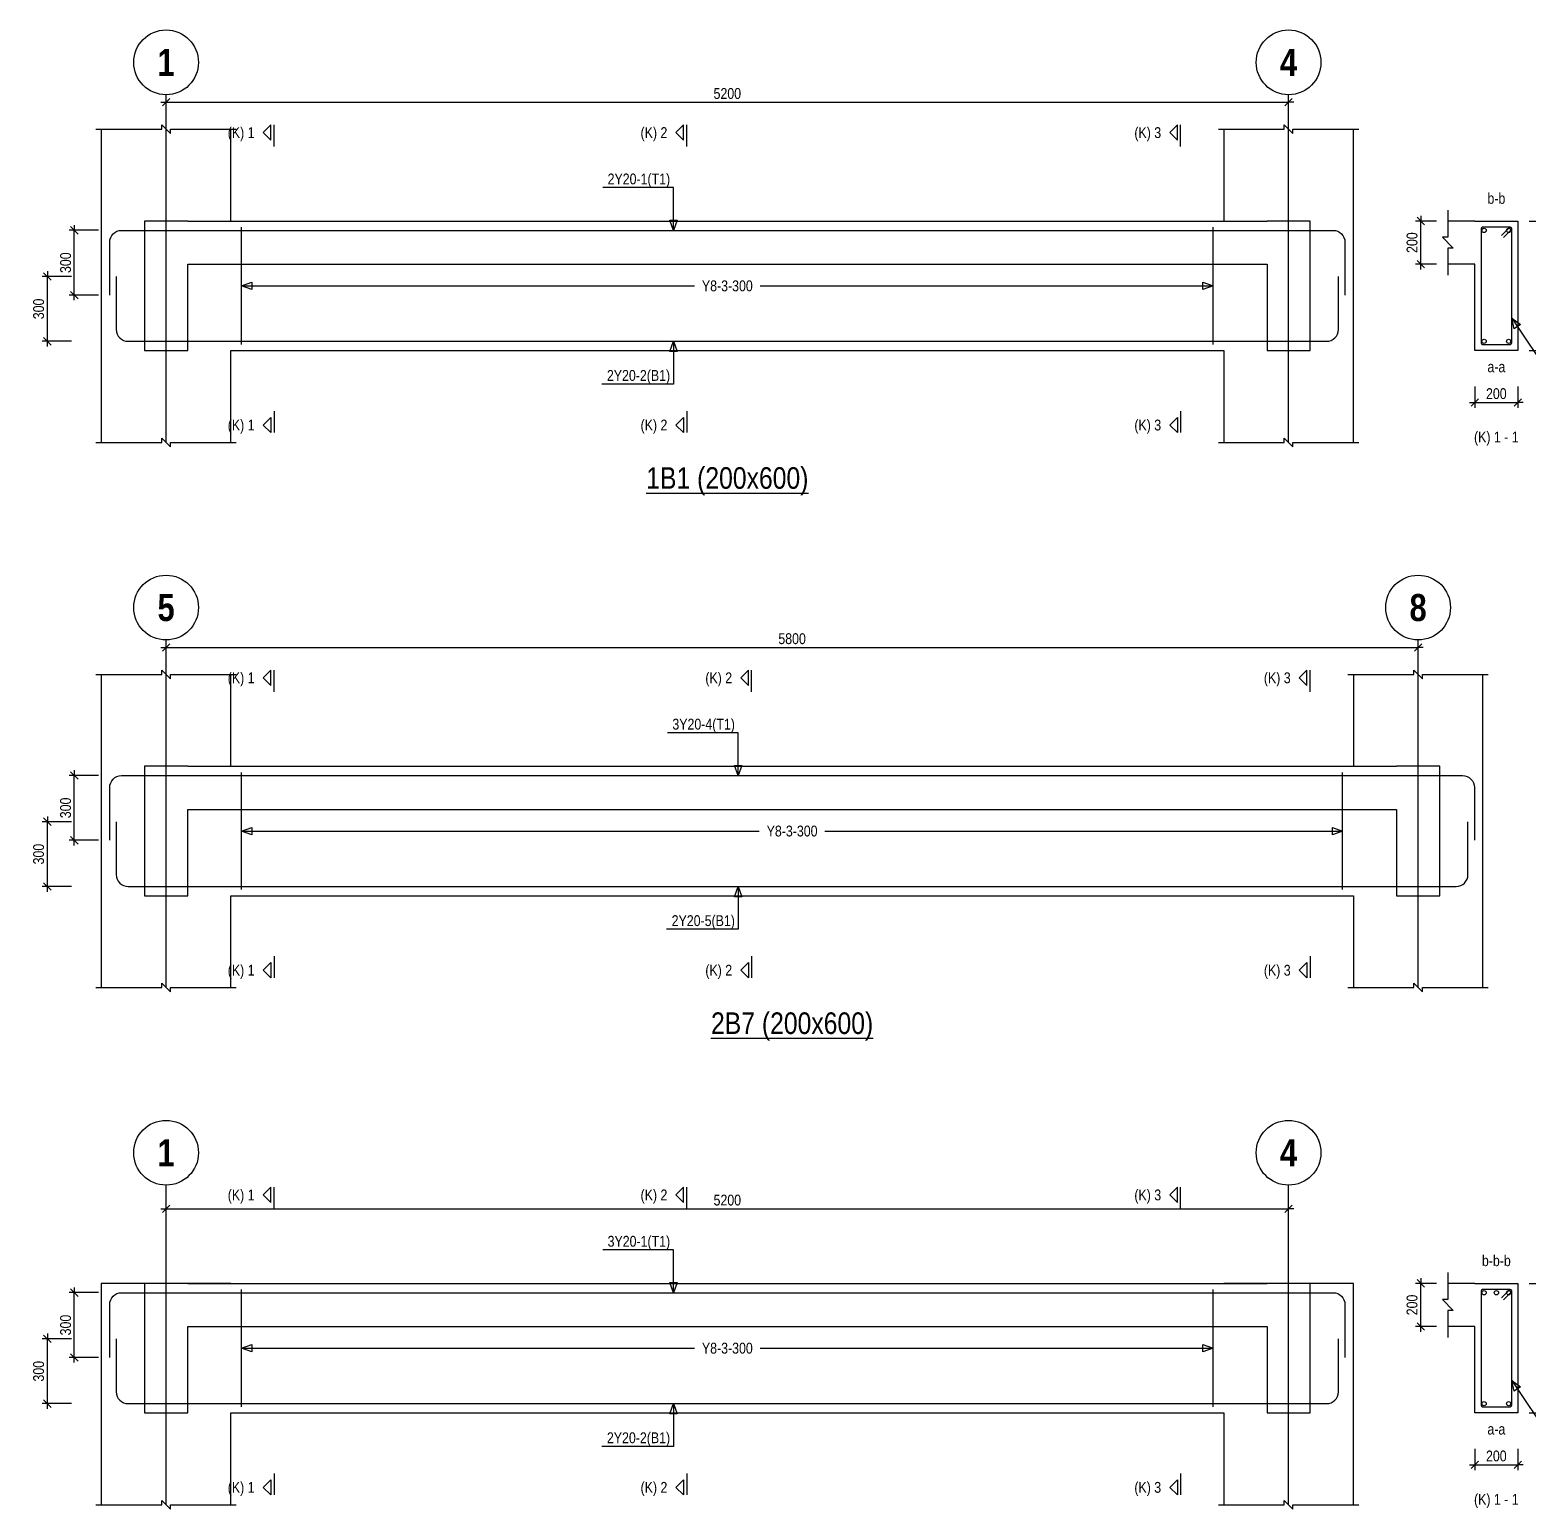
# Model space of a CAD drawing. Extents: x 0 to 206258, y -403073 to 0.
# Drawn here: x 12479 to 26359, y -193034 to -179334 of the extents above; entities that cross this region are included whole.
import ezdxf
from ezdxf.enums import TextEntityAlignment as Align
from ezdxf.lldxf.tags import DXFTag

# ---------------------------------------------------------------- set-up
doc = ezdxf.new("R2010")
doc.units = 0
doc.header["$LTSCALE"] = 1000
for name, color, linetype in [('Axis Circle(Dir 2)', 150, 'Continuous'), ('Axis Label(Dir 1)', 7, 'Continuous'), ('Axis Line(Dir 2)', 150, 'CENTER2'), ('Break Line', 5, 'Continuous'), ('Dimension Line', 5, 'Continuous'), ('Front Elevation Line', 40, 'Continuous'), ('Leader Line', 5, 'Continuous'), ('Link Line', 3, 'Continuous'), ('Rebar Label', 6, 'Continuous'), ('Rebar Line', 7, 'Continuous'), ('Section Label', 1, 'Continuous'), ('Section Line', 1, 'Continuous'), ('Top Rebar Label', 6, 'Continuous'), ('Top Rebar Line', 7, 'Continuous')]:
    doc.layers.add(name, color=color, linetype=linetype)
for name, color, linetype, true_color in [('Beam Label(D)', 94, 'Continuous', 0x008100), ('Beam Line(D)', 112, 'Continuous', 0x00bd5e), ('Link Label', 94, 'Continuous', 0x008100)]:
    doc.layers.add(name, color=color, linetype=linetype, true_color=true_color)
doc.styles.add('Axis Label(Dir 1)', font='ARIALNB.TTF', dxfattribs={"height": 250})
doc.styles.add('Beam Label(D)', font='ARIALN.TTF', dxfattribs={"height": 200})
doc.styles.add('Dimension Text', font='ARIALN.TTF', dxfattribs={"height": 100})
doc.styles.add('Link Label', font='ARIALN.TTF', dxfattribs={"height": 100})
doc.styles.add('Rebar Label', font='ARIALN.TTF', dxfattribs={"height": 100})
doc.styles.add('Section Label', font='ARIALN.TTF', dxfattribs={"height": 100})
doc.styles.add('Top Rebar Label', font='ARIALN.TTF', dxfattribs={"height": 100})
tags = doc.linetypes.add('CENTER2', pattern=[1.125, 0.75, -0.125, 0.125, -0.125]).pattern_tags.tags
tags[10:11] = [DXFTag(74, 4), DXFTag(75, 0), DXFTag(340, '0'), DXFTag(46, 0.0), DXFTag(50, 0.0), DXFTag(44, 0.0), DXFTag(45, 0.0)]
tags[8:9] = [DXFTag(74, 4), DXFTag(75, 0), DXFTag(340, '0'), DXFTag(46, 0.0), DXFTag(50, 0.0), DXFTag(44, 0.0), DXFTag(45, 0.0)]
tags[6:7] = [DXFTag(74, 4), DXFTag(75, 0), DXFTag(340, '0'), DXFTag(46, 0.0), DXFTag(50, 0.0), DXFTag(44, 0.0), DXFTag(45, 0.0)]
tags[4:5] = [DXFTag(74, 4), DXFTag(75, 0), DXFTag(340, '0'), DXFTag(46, 0.0), DXFTag(50, 0.0), DXFTag(44, 0.0), DXFTag(45, 0.0)]
doc.dimstyles.new('BEAM', dxfattribs={"dimtxt": 100, "dimasz": 30, "dimexe": 48.3, "dimexo": 103.5, "dimgap": 30, "dimtad": 1, "dimtoh": 1, "dimdec": 1, "dimlfac": 0.5, "dimdsep": 46, "dimtxsty": 'Dimension Text', "dimblk": 'PCDIM_TICK', "dimcen": 0.09, "dimclrd": 5, "dimclre": 5, "dimclrt": 5, "dimadec": 1, "dimazin": 0, "dimtp": 1, "dimtm": 1, "dimtfac": 1, "dimtdec": 4, "dimtofl": 0, "dimtmove": 0, "dimatfit": 3, "dimfxl": 1, "dimtolj": 1, "dimtzin": 0, "dimarcsym": 0})

# ---------------------------------------------------------------- blocks, each defined once
blk = doc.blocks.new('PCDIM_TICK')
at = {"layer": 'Dimension Line', "color": 0, "transparency": 33554687}
for p, q in [((1.15, 1.15), (-1.15, -1.15)), ((1.61, 0), (0, 0))]:
    blk.add_line(p, q, dxfattribs=at)
blk = doc.blocks.new('*U2612')
at = {"layer": 'Dimension Line', "color": 5, "true_color": 0x0000ff, "transparency": 16777216}
for p, q in [((13115, -181190), (12842, -181190)), ((12890, -181790), (12890, -181190)), ((13115, -181790), (12842, -181790))]:
    blk.add_line(p, q, dxfattribs=at)
at = {"layer": 'Dimension Line', "color": 5, "true_color": 0x0000ff, "transparency": 16777216, "xscale": 30, "yscale": 30}
for p, rotation in [((12890, -181190), 89.99999999999447), ((12890, -181790), 269.9999999999834)]:
    blk.add_blockref('PCDIM_TICK', p, dxfattribs=dict(at, rotation=rotation))
at = {"layer": 'Dimension Line', "color": 5, "true_color": 0x0000ff, "transparency": 16777216, "insert": (12860, -181490), "char_height": 100, "width": 181.5, "attachment_point": 8, "rotation": 90, "style": 'Dimension Text'}
blk.add_mtext('300', dxfattribs=at)
blk = doc.blocks.new('*U2613')
at = {"layer": 'Dimension Line', "color": 5, "true_color": 0x0000ff, "transparency": 16777216}
for p, q in [((12865, -181618), (12592, -181618)), ((12640, -182218), (12640, -181618)), ((12865, -182218), (12592, -182218))]:
    blk.add_line(p, q, dxfattribs=at)
at = {"layer": 'Dimension Line', "color": 5, "true_color": 0x0000ff, "transparency": 16777216, "xscale": 30, "yscale": 30}
for p, rotation in [((12640, -181618), 89.99999999999447), ((12640, -182218), 269.9999999999834)]:
    blk.add_blockref('PCDIM_TICK', p, dxfattribs=dict(at, rotation=rotation))
at = {"layer": 'Dimension Line', "color": 5, "true_color": 0x0000ff, "transparency": 16777216, "insert": (12610, -181918), "char_height": 100, "width": 181.5, "attachment_point": 8, "rotation": 90, "style": 'Dimension Text'}
blk.add_mtext('300', dxfattribs=at)
blk = doc.blocks.new('*U2614')
at = {"layer": 'Dimension Line', "color": 5, "true_color": 0x0000ff, "transparency": 16777216}
for p, q in [((13740, -180151), (13740, -179956)), ((13740, -180004), (24140, -180004)), ((24140, -180151), (24140, -179956))]:
    blk.add_line(p, q, dxfattribs=at)
at = {"layer": 'Dimension Line', "color": 5, "true_color": 0x0000ff, "transparency": 16777216, "xscale": 30, "yscale": 30, "rotation": 180.0000000000004}
blk.add_blockref('PCDIM_TICK', (13740, -180004), dxfattribs=at)
at = {"layer": 'Dimension Line', "color": 5, "true_color": 0x0000ff, "transparency": 16777216, "xscale": 30, "yscale": 30}
blk.add_blockref('PCDIM_TICK', (24140, -180004), dxfattribs=at)
at = {"layer": 'Dimension Line', "color": 5, "true_color": 0x0000ff, "transparency": 16777216, "insert": (18940, -179974), "char_height": 100, "width": 245.98, "attachment_point": 8, "style": 'Dimension Text'}
blk.add_mtext('5200', dxfattribs=at)
blk = doc.blocks.new('*U2615')
at = {"layer": 'Dimension Line', "color": 5, "true_color": 0x0000ff, "transparency": 16777216}
for p, q in [((26369, -181104), (26638, -181104)), ((26590, -182304), (26590, -181104)), ((26369, -182304), (26638, -182304))]:
    blk.add_line(p, q, dxfattribs=at)
at = {"layer": 'Dimension Line', "color": 5, "true_color": 0x0000ff, "transparency": 16777216, "xscale": 30, "yscale": 30}
for p, rotation in [((26590, -181104), 89.99999999999447), ((26590, -182304), 269.9999999999834)]:
    blk.add_blockref('PCDIM_TICK', p, dxfattribs=dict(at, rotation=rotation))
at = {"layer": 'Dimension Line', "color": 5, "true_color": 0x0000ff, "transparency": 16777216, "insert": (26560, -181704), "char_height": 100, "width": 181.97, "attachment_point": 8, "rotation": 90, "style": 'Dimension Text'}
blk.add_mtext('600', dxfattribs=at)
blk = doc.blocks.new('*U2616')
at = {"layer": 'Dimension Line', "color": 5, "true_color": 0x0000ff, "transparency": 16777216}
for p, q in [((25512, -181104), (25317, -181104)), ((25365, -181504), (25365, -181104)), ((25512, -181504), (25317, -181504))]:
    blk.add_line(p, q, dxfattribs=at)
at = {"layer": 'Dimension Line', "color": 5, "true_color": 0x0000ff, "transparency": 16777216, "xscale": 30, "yscale": 30}
for p, rotation in [((25365, -181104), 89.99999999999447), ((25365, -181504), 269.9999999999834)]:
    blk.add_blockref('PCDIM_TICK', p, dxfattribs=dict(at, rotation=rotation))
at = {"layer": 'Dimension Line', "color": 5, "true_color": 0x0000ff, "transparency": 16777216, "insert": (25335, -181304), "char_height": 100, "width": 182.77, "attachment_point": 8, "rotation": 90, "style": 'Dimension Text'}
blk.add_mtext('200', dxfattribs=at)
blk = doc.blocks.new('*U2617')
at = {"layer": 'Dimension Line', "color": 5, "true_color": 0x0000ff, "transparency": 16777216}
for p, q in [((25865, -182638), (25865, -182833)), ((26265, -182638), (26265, -182833)), ((25865, -182784), (26265, -182784))]:
    blk.add_line(p, q, dxfattribs=at)
at = {"layer": 'Dimension Line', "color": 5, "true_color": 0x0000ff, "transparency": 16777216, "xscale": 30, "yscale": 30, "rotation": 180.0000000000004}
blk.add_blockref('PCDIM_TICK', (25865, -182784), dxfattribs=at)
at = {"layer": 'Dimension Line', "color": 5, "true_color": 0x0000ff, "transparency": 16777216, "xscale": 30, "yscale": 30}
blk.add_blockref('PCDIM_TICK', (26265, -182784), dxfattribs=at)
at = {"layer": 'Dimension Line', "color": 5, "true_color": 0x0000ff, "transparency": 16777216, "insert": (26065, -182754), "char_height": 100, "width": 182.77, "attachment_point": 8, "style": 'Dimension Text'}
blk.add_mtext('200', dxfattribs=at)
blk = doc.blocks.new('*U2648')
at = {"layer": 'Dimension Line', "color": 5, "true_color": 0x0000ff, "transparency": 16777216}
for p, q in [((13115, -186240), (12842, -186240)), ((12890, -186840), (12890, -186240)), ((13115, -186840), (12842, -186840))]:
    blk.add_line(p, q, dxfattribs=at)
at = {"layer": 'Dimension Line', "color": 5, "true_color": 0x0000ff, "transparency": 16777216, "xscale": 30, "yscale": 30}
for p, rotation in [((12890, -186240), 89.99999999999447), ((12890, -186840), 269.9999999999834)]:
    blk.add_blockref('PCDIM_TICK', p, dxfattribs=dict(at, rotation=rotation))
at = {"layer": 'Dimension Line', "color": 5, "true_color": 0x0000ff, "transparency": 16777216, "insert": (12860, -186540), "char_height": 100, "width": 181.5, "attachment_point": 8, "rotation": 90, "style": 'Dimension Text'}
blk.add_mtext('300', dxfattribs=at)
blk = doc.blocks.new('*U2649')
at = {"layer": 'Dimension Line', "color": 5, "true_color": 0x0000ff, "transparency": 16777216}
for p, q in [((12865, -186668), (12592, -186668)), ((12640, -187268), (12640, -186668)), ((12865, -187268), (12592, -187268))]:
    blk.add_line(p, q, dxfattribs=at)
at = {"layer": 'Dimension Line', "color": 5, "true_color": 0x0000ff, "transparency": 16777216, "xscale": 30, "yscale": 30}
for p, rotation in [((12640, -186668), 89.99999999999447), ((12640, -187268), 269.9999999999834)]:
    blk.add_blockref('PCDIM_TICK', p, dxfattribs=dict(at, rotation=rotation))
at = {"layer": 'Dimension Line', "color": 5, "true_color": 0x0000ff, "transparency": 16777216, "insert": (12610, -186968), "char_height": 100, "width": 181.5, "attachment_point": 8, "rotation": 90, "style": 'Dimension Text'}
blk.add_mtext('300', dxfattribs=at)
blk = doc.blocks.new('*U2650')
at = {"layer": 'Dimension Line', "color": 5, "true_color": 0x0000ff, "transparency": 16777216}
for p, q in [((13740, -185201), (13740, -185006)), ((25340, -185201), (25340, -185006)), ((13740, -185054), (25340, -185054))]:
    blk.add_line(p, q, dxfattribs=at)
at = {"layer": 'Dimension Line', "color": 5, "true_color": 0x0000ff, "transparency": 16777216, "xscale": 30, "yscale": 30, "rotation": 180.0000000000004}
blk.add_blockref('PCDIM_TICK', (13740, -185054), dxfattribs=at)
at = {"layer": 'Dimension Line', "color": 5, "true_color": 0x0000ff, "transparency": 16777216, "xscale": 30, "yscale": 30}
blk.add_blockref('PCDIM_TICK', (25340, -185054), dxfattribs=at)
at = {"layer": 'Dimension Line', "color": 5, "true_color": 0x0000ff, "transparency": 16777216, "insert": (19540, -185024), "char_height": 100, "width": 245.98, "attachment_point": 8, "style": 'Dimension Text'}
blk.add_mtext('5800', dxfattribs=at)
blk = doc.blocks.new('*U2684')
at = {"layer": 'Dimension Line', "color": 5, "true_color": 0x0000ff, "transparency": 16777216}
for p, q in [((13115, -191030), (12842, -191030)), ((12890, -191630), (12890, -191030)), ((13115, -191630), (12842, -191630))]:
    blk.add_line(p, q, dxfattribs=at)
at = {"layer": 'Dimension Line', "color": 5, "true_color": 0x0000ff, "transparency": 16777216, "xscale": 30, "yscale": 30}
for p, rotation in [((12890, -191030), 89.99999999999447), ((12890, -191630), 269.9999999999834)]:
    blk.add_blockref('PCDIM_TICK', p, dxfattribs=dict(at, rotation=rotation))
at = {"layer": 'Dimension Line', "color": 5, "true_color": 0x0000ff, "transparency": 16777216, "insert": (12860, -191330), "char_height": 100, "width": 181.5, "attachment_point": 8, "rotation": 90, "style": 'Dimension Text'}
blk.add_mtext('300', dxfattribs=at)
blk = doc.blocks.new('*U2685')
at = {"layer": 'Dimension Line', "color": 5, "true_color": 0x0000ff, "transparency": 16777216}
for p, q in [((12865, -191458), (12592, -191458)), ((12640, -192058), (12640, -191458)), ((12865, -192058), (12592, -192058))]:
    blk.add_line(p, q, dxfattribs=at)
at = {"layer": 'Dimension Line', "color": 5, "true_color": 0x0000ff, "transparency": 16777216, "xscale": 30, "yscale": 30}
for p, rotation in [((12640, -191458), 89.99999999999447), ((12640, -192058), 269.9999999999834)]:
    blk.add_blockref('PCDIM_TICK', p, dxfattribs=dict(at, rotation=rotation))
at = {"layer": 'Dimension Line', "color": 5, "true_color": 0x0000ff, "transparency": 16777216, "insert": (12610, -191758), "char_height": 100, "width": 181.5, "attachment_point": 8, "rotation": 90, "style": 'Dimension Text'}
blk.add_mtext('300', dxfattribs=at)
blk = doc.blocks.new('*U2686')
at = {"layer": 'Dimension Line', "color": 5, "true_color": 0x0000ff, "transparency": 16777216}
for p, q in [((13740, -190401), (13740, -190206)), ((13740, -190254), (24140, -190254)), ((24140, -190401), (24140, -190206))]:
    blk.add_line(p, q, dxfattribs=at)
at = {"layer": 'Dimension Line', "color": 5, "true_color": 0x0000ff, "transparency": 16777216, "xscale": 30, "yscale": 30, "rotation": 180.0000000000004}
blk.add_blockref('PCDIM_TICK', (13740, -190254), dxfattribs=at)
at = {"layer": 'Dimension Line', "color": 5, "true_color": 0x0000ff, "transparency": 16777216, "xscale": 30, "yscale": 30}
blk.add_blockref('PCDIM_TICK', (24140, -190254), dxfattribs=at)
at = {"layer": 'Dimension Line', "color": 5, "true_color": 0x0000ff, "transparency": 16777216, "insert": (18940, -190224), "char_height": 100, "width": 245.98, "attachment_point": 8, "style": 'Dimension Text'}
blk.add_mtext('5200', dxfattribs=at)
blk = doc.blocks.new('*U2687')
at = {"layer": 'Dimension Line', "color": 5, "true_color": 0x0000ff, "transparency": 16777216}
for p, q in [((26369, -190944), (26638, -190944)), ((26590, -192144), (26590, -190944)), ((26369, -192144), (26638, -192144))]:
    blk.add_line(p, q, dxfattribs=at)
at = {"layer": 'Dimension Line', "color": 5, "true_color": 0x0000ff, "transparency": 16777216, "xscale": 30, "yscale": 30}
for p, rotation in [((26590, -190944), 89.99999999999447), ((26590, -192144), 269.9999999999834)]:
    blk.add_blockref('PCDIM_TICK', p, dxfattribs=dict(at, rotation=rotation))
at = {"layer": 'Dimension Line', "color": 5, "true_color": 0x0000ff, "transparency": 16777216, "insert": (26560, -191544), "char_height": 100, "width": 181.97, "attachment_point": 8, "rotation": 90, "style": 'Dimension Text'}
blk.add_mtext('600', dxfattribs=at)
blk = doc.blocks.new('*U2688')
at = {"layer": 'Dimension Line', "color": 5, "true_color": 0x0000ff, "transparency": 16777216}
for p, q in [((25512, -190944), (25317, -190944)), ((25365, -191344), (25365, -190944)), ((25512, -191344), (25317, -191344))]:
    blk.add_line(p, q, dxfattribs=at)
at = {"layer": 'Dimension Line', "color": 5, "true_color": 0x0000ff, "transparency": 16777216, "xscale": 30, "yscale": 30}
for p, rotation in [((25365, -190944), 89.99999999999447), ((25365, -191344), 269.9999999999834)]:
    blk.add_blockref('PCDIM_TICK', p, dxfattribs=dict(at, rotation=rotation))
at = {"layer": 'Dimension Line', "color": 5, "true_color": 0x0000ff, "transparency": 16777216, "insert": (25335, -191144), "char_height": 100, "width": 182.77, "attachment_point": 8, "rotation": 90, "style": 'Dimension Text'}
blk.add_mtext('200', dxfattribs=at)
blk = doc.blocks.new('*U2689')
at = {"layer": 'Dimension Line', "color": 5, "true_color": 0x0000ff, "transparency": 16777216}
for p, q in [((25865, -192478), (25865, -192673)), ((26265, -192478), (26265, -192673)), ((25865, -192624), (26265, -192624))]:
    blk.add_line(p, q, dxfattribs=at)
at = {"layer": 'Dimension Line', "color": 5, "true_color": 0x0000ff, "transparency": 16777216, "xscale": 30, "yscale": 30, "rotation": 180.0000000000004}
blk.add_blockref('PCDIM_TICK', (25865, -192624), dxfattribs=at)
at = {"layer": 'Dimension Line', "color": 5, "true_color": 0x0000ff, "transparency": 16777216, "xscale": 30, "yscale": 30}
blk.add_blockref('PCDIM_TICK', (26265, -192624), dxfattribs=at)
at = {"layer": 'Dimension Line', "color": 5, "true_color": 0x0000ff, "transparency": 16777216, "insert": (26065, -192594), "char_height": 100, "width": 182.77, "attachment_point": 8, "style": 'Dimension Text'}
blk.add_mtext('200', dxfattribs=at)

msp = doc.modelspace()

# ---------------------------------------------------------------- linework, layer by layer
at = {"layer": 'Axis Circle(Dir 2)', "transparency": 33554687}
for centre in [(13740.146, -179634.284), (24140.146, -179634.284), (13740.146, -184684.284), (25340.146, -184684.284), (13740.146, -189734.284), (24140.146, -189734.284)]:
    msp.add_circle(centre, 300, dxfattribs=at)
at = {"layer": 'Axis Line(Dir 2)', "transparency": 33554687}
for points in [[(13740.146, -183154.284), (13740.146, -179934.284)], [(24140.146, -183154.284), (24140.146, -179934.284)], [(13740.146, -188204.284), (13740.146, -184984.284)], [(25340.146, -188204.284), (25340.146, -184984.284)], [(13740.146, -192994.284), (13740.146, -190034.284)], [(24140.146, -192994.284), (24140.146, -190034.284)]]:
    msp.add_lwpolyline(points, dxfattribs=at)
at = {"layer": 'Beam Line(D)', "transparency": 33554687}
for points in [[(13140.146, -180254.284), (13140.146, -181104.284)], [(14340.146, -181104.284), (14340.146, -180254.284)], [(23540.146, -180254.284), (23540.146, -181104.284)], [(24740.146, -181104.284), (24740.146, -180254.284)], [(13140.146, -181104.284), (13140.146, -183154.284)], [(14340.146, -181104.284), (23540.146, -181104.284)], [(24740.146, -183154.284), (24740.146, -181104.284)], [(25865.146, -181104.284), (26265.146, -181104.284), (26265.146, -182304.284), (25865.146, -182304.284), (25865.146, -181504.284), (25615.146, -181504.284)], [(25865.146, -181104.284), (25615.146, -181104.284)], [(25865.146, -181104.284), (25865.146, -181104.284)], [(14340.146, -183154.284), (14340.146, -182304.284)], [(14340.146, -182304.284), (23540.146, -182304.284)], [(23540.146, -182304.284), (23540.146, -183154.284)], [(13140.146, -185304.284), (13140.146, -186154.284)], [(14340.146, -186154.284), (14340.146, -185304.284)], [(24740.146, -185304.284), (24740.146, -186154.284)], [(25940.146, -186154.284), (25940.146, -185304.284)], [(13140.146, -186154.284), (13140.146, -188204.284)], [(14340.146, -186154.284), (24740.146, -186154.284)], [(25940.146, -188204.284), (25940.146, -186154.284)], [(14340.146, -188204.284), (14340.146, -187354.284)], [(14340.146, -187354.284), (24740.146, -187354.284)], [(24740.146, -187354.284), (24740.146, -188204.284)], [(13140.146, -190944.284), (13140.146, -192994.284)], [(14340.146, -190944.284), (13140.146, -190944.284)], [(14340.146, -190944.284), (23540.146, -190944.284)], [(24740.146, -190944.284), (23540.146, -190944.284)], [(24740.146, -192994.284), (24740.146, -190944.284)], [(25865.146, -190944.284), (26265.146, -190944.284), (26265.146, -192144.284), (25865.146, -192144.284), (25865.146, -191344.284), (25615.146, -191344.284)], [(25865.146, -190944.284), (25615.146, -190944.284)], [(25865.146, -190944.284), (25865.146, -190944.284)], [(14340.146, -192994.284), (14340.146, -192144.284)], [(14340.146, -192144.284), (23540.146, -192144.284)], [(23540.146, -192144.284), (23540.146, -192994.284)]]:
    msp.add_lwpolyline(points, dxfattribs=at)
at = {"layer": 'Break Line', "transparency": 33554687}
for points in [[(13090.146, -180254.284), (13700.146, -180254.284), (13700.146, -180214.284), (13780.146, -180294.284), (13780.146, -180254.284), (14390.146, -180254.284)], [(23490.146, -180254.284), (24100.146, -180254.284), (24100.146, -180214.284), (24180.146, -180294.284), (24180.146, -180254.284), (24790.146, -180254.284)], [(25615.146, -181004.284), (25615.146, -181254.284), (25565.146, -181254.284), (25665.146, -181354.284), (25615.146, -181354.284), (25615.146, -181604.284)], [(13090.146, -183154.284), (13700.146, -183154.284), (13700.146, -183114.284), (13780.146, -183194.284), (13780.146, -183154.284), (14390.146, -183154.284)], [(23490.146, -183154.284), (24100.146, -183154.284), (24100.146, -183114.284), (24180.146, -183194.284), (24180.146, -183154.284), (24790.146, -183154.284)], [(13090.146, -185304.284), (13700.146, -185304.284), (13700.146, -185264.284), (13780.146, -185344.284), (13780.146, -185304.284), (14390.146, -185304.284)], [(24690.146, -185304.284), (25300.146, -185304.284), (25300.146, -185264.284), (25380.146, -185344.284), (25380.146, -185304.284), (25990.146, -185304.284)], [(13090.146, -188204.284), (13700.146, -188204.284), (13700.146, -188164.284), (13780.146, -188244.284), (13780.146, -188204.284), (14390.146, -188204.284)], [(24690.146, -188204.284), (25300.146, -188204.284), (25300.146, -188164.284), (25380.146, -188244.284), (25380.146, -188204.284), (25990.146, -188204.284)], [(25615.146, -190844.284), (25615.146, -191094.284), (25565.146, -191094.284), (25665.146, -191194.284), (25615.146, -191194.284), (25615.146, -191444.284)], [(13090.146, -192994.284), (13700.146, -192994.284), (13700.146, -192954.284), (13780.146, -193034.284), (13780.146, -192994.284), (14390.146, -192994.284)], [(23490.146, -192994.284), (24100.146, -192994.284), (24100.146, -192954.284), (24180.146, -193034.284), (24180.146, -192994.284), (24790.146, -192994.284)]]:
    msp.add_lwpolyline(points, dxfattribs=at)
at = {"layer": 'Front Elevation Line', "transparency": 33554687}
for points in [[(13940.146, -181104.284), (13540.146, -181104.284)], [(13540.146, -181104.284), (13540.146, -182304.284)], [(13940.146, -181104.284), (23940.146, -181104.284)], [(24340.146, -181104.284), (23940.146, -181104.284)], [(24340.146, -182304.284), (24340.146, -181104.284)], [(13940.146, -182304.284), (13940.146, -181504.284)], [(13940.146, -181504.284), (23940.146, -181504.284)], [(23940.146, -181504.284), (23940.146, -182304.284)], [(13540.146, -182304.284), (13940.146, -182304.284)], [(23940.146, -182304.284), (24340.146, -182304.284)], [(13940.146, -186154.284), (13540.146, -186154.284)], [(13540.146, -186154.284), (13540.146, -187354.284)], [(13940.146, -186154.284), (25140.146, -186154.284)], [(25540.146, -186154.284), (25140.146, -186154.284)], [(25540.146, -187354.284), (25540.146, -186154.284)], [(13940.146, -187354.284), (13940.146, -186554.284)], [(13940.146, -186554.284), (25140.146, -186554.284)], [(25140.145, -186554.284), (25140.146, -187354.284)], [(13540.146, -187354.284), (13940.146, -187354.284)], [(25140.146, -187354.284), (25540.146, -187354.284)], [(13940.146, -190944.284), (13540.146, -190944.284)], [(13540.146, -190944.284), (13540.146, -192144.284)], [(13940.146, -190944.284), (23940.146, -190944.284)], [(24340.146, -190944.284), (23940.146, -190944.284)], [(24340.146, -192144.284), (24340.146, -190944.284)], [(13940.146, -192144.284), (13940.146, -191344.284)], [(13940.146, -191344.284), (23940.146, -191344.284)], [(23940.146, -191344.284), (23940.146, -192144.284)], [(13540.146, -192144.284), (13940.146, -192144.284)], [(23940.146, -192144.284), (24340.146, -192144.284)]]:
    msp.add_lwpolyline(points, dxfattribs=at)
at = {"layer": 'Leader Line', "transparency": 33554687}
for points in [[(18440.145, -181190.284), (18440.146, -180794.284), (17785.154, -180794.284)], [(18405.943, -181096.314), (18474.347, -181096.314), (18440.145, -181190.284), (18405.943, -181096.314)], [(14440.146, -181704.284), (14534.115, -181670.082), (14534.115, -181738.486), (14440.146, -181704.284), (18635.502, -181704.284)], [(19244.79, -181704.284), (23440.146, -181704.284), (23346.176, -181738.486), (23346.176, -181670.082), (23440.146, -181704.284)], [(26288.086, -182063.009), (26231.402, -182101.297), (26207.146, -182004.284), (26288.086, -182063.009)], [(26207.146, -182004.284), (26565.146, -182534.284), (26678.275, -182534.284)], [(18440.145, -182218.284), (18440.146, -182614.284), (17777.472, -182614.284)], [(18474.347, -182312.253), (18405.943, -182312.253), (18440.145, -182218.284), (18474.347, -182312.253)], [(19040.146, -186240.284), (19040.146, -185844.284), (18385.155, -185844.284)], [(19005.944, -186146.314), (19074.348, -186146.314), (19040.146, -186240.284), (19005.944, -186146.314)], [(14440.146, -186754.284), (14534.115, -186720.082), (14534.115, -186788.486), (14440.146, -186754.284), (19235.502, -186754.284)], [(19844.79, -186754.284), (24640.145, -186754.284), (24546.176, -186788.486), (24546.176, -186720.082), (24640.145, -186754.284)], [(19040.146, -187268.284), (19040.146, -187664.284), (18377.473, -187664.284)], [(19074.348, -187362.253), (19005.944, -187362.253), (19040.146, -187268.284), (19074.348, -187362.253)], [(18440.145, -191030.284), (18440.146, -190634.284), (17785.154, -190634.284)], [(18405.943, -190936.314), (18474.347, -190936.314), (18440.145, -191030.284), (18405.943, -190936.314)], [(14440.146, -191544.284), (14534.115, -191510.082), (14534.115, -191578.486), (14440.146, -191544.284), (18635.502, -191544.284)], [(19244.79, -191544.284), (23440.146, -191544.284), (23346.176, -191578.486), (23346.176, -191510.082), (23440.146, -191544.284)], [(26288.086, -191903.009), (26231.402, -191941.297), (26207.146, -191844.284), (26288.086, -191903.009)], [(26207.146, -191844.284), (26565.146, -192374.284), (26678.275, -192374.284)], [(18440.145, -192058.284), (18440.146, -192454.284), (17777.472, -192454.284)], [(18474.347, -192152.253), (18405.943, -192152.253), (18440.145, -192058.284), (18474.347, -192152.253)]]:
    msp.add_lwpolyline(points, dxfattribs=at)
at = {"layer": 'Link Line', "transparency": 33554687}
for p, q in [((14440.146, -182246.284), (14440.146, -181162.284)), ((23440.146, -182246.284), (23440.146, -181162.284)), ((14440.146, -187296.284), (14440.146, -186212.284)), ((24640.145, -187296.284), (24640.145, -186212.284)), ((14440.146, -192086.284), (14440.146, -191002.284)), ((23440.146, -192086.284), (23440.146, -191002.284))]:
    msp.add_line(p, q, dxfattribs=at)
for points in [[(26132.335, -181256.894), (26203.045, -181186.183, 0.668178638), (26193.146, -181162.284), (25937.146, -181162.284, 0.414213562), (25923.146, -181176.284), (25923.146, -182232.284, 0.414213562), (25937.146, -182246.284), (26193.146, -182246.284, 0.414213562), (26207.146, -182232.284), (26207.146, -181176.284, 0.668178638), (26183.246, -181166.384), (26112.536, -181237.095)], [(26132.335, -191096.894), (26203.045, -191026.183, 0.668178638), (26193.146, -191002.284), (25937.146, -191002.284, 0.414213562), (25923.146, -191016.284), (25923.146, -192072.284, 0.414213562), (25937.146, -192086.284), (26193.146, -192086.284, 0.414213562), (26207.146, -192072.284), (26207.146, -191016.284, 0.668178638), (26183.246, -191006.384), (26112.536, -191077.095)]]:
    msp.add_lwpolyline(points, format="xyb", dxfattribs=at)
at = {"layer": 'Rebar Line', "transparency": 33554687}
for points in [[(13278.146, -181618.284), (13278.146, -182108.328, 0.414213562), (13388.102, -182218.284), (24492.19, -182218.284, 0.414213562), (24602.146, -182108.328), (24602.146, -181618.284)], [(13278.146, -186668.284), (13278.146, -187158.328, 0.414213562), (13388.102, -187268.284), (25692.19, -187268.284, 0.414213562), (25802.146, -187158.328), (25802.146, -186668.284)], [(13278.146, -191458.284), (13278.146, -191948.328, 0.414213562), (13388.102, -192058.284), (24492.19, -192058.284, 0.414213562), (24602.146, -191948.328), (24602.146, -191458.284)]]:
    msp.add_lwpolyline(points, format="xyb", dxfattribs=at)
for centre in [(25951.146, -181190.284), (26179.146, -181190.284), (25951.146, -182218.284), (26179.146, -182218.284), (25951.146, -191030.284), (26065.146, -191030.284), (26179.146, -191030.284), (25951.146, -192058.284), (26179.146, -192058.284)]:
    msp.add_circle(centre, 20, dxfattribs=at)
at = {"layer": 'Section Line', "transparency": 33554687}
for points in [[(14710.146, -180214.284), (14639.435, -180284.994), (14710.146, -180355.705), (14710.146, -180214.284)], [(14740.146, -180414.284), (14740.146, -180214.284)], [(18535.146, -180214.284), (18464.435, -180284.994), (18535.146, -180355.705), (18535.146, -180214.284)], [(18565.146, -180414.284), (18565.146, -180214.284)], [(23110.145, -180214.284), (23039.435, -180284.994), (23110.145, -180355.705), (23110.145, -180214.284)], [(23140.145, -180414.284), (23140.145, -180214.284)], [(14710.146, -183064.284), (14710.146, -183064.284), (14639.435, -182993.573), (14710.146, -182922.862), (14710.146, -183064.284)], [(14740.146, -182864.284), (14740.146, -183064.284)], [(18535.146, -183064.284), (18535.146, -183064.284), (18464.435, -182993.573), (18535.146, -182922.862), (18535.146, -183064.284)], [(18565.146, -182864.284), (18565.146, -183064.284)], [(23110.145, -183064.284), (23110.145, -183064.284), (23039.435, -182993.573), (23110.145, -182922.862), (23110.145, -183064.284)], [(23140.145, -182864.284), (23140.145, -183064.284)], [(14710.146, -185264.284), (14639.435, -185334.994), (14710.146, -185405.705), (14710.146, -185264.284)], [(14740.146, -185464.284), (14740.146, -185264.284)], [(19135.146, -185264.284), (19064.435, -185334.994), (19135.146, -185405.705), (19135.146, -185264.284)], [(19165.146, -185464.284), (19165.146, -185264.284)], [(24310.146, -185264.284), (24239.435, -185334.994), (24310.146, -185405.705), (24310.146, -185264.284)], [(24340.146, -185464.284), (24340.146, -185264.284)], [(14740.146, -187914.284), (14740.146, -188114.284)], [(19165.146, -187914.284), (19165.146, -188114.284)], [(24340.146, -187914.284), (24340.146, -188114.284)], [(14710.146, -188114.284), (14710.146, -188114.284), (14639.435, -188043.573), (14710.146, -187972.862), (14710.146, -188114.284)], [(19135.146, -188114.284), (19135.146, -188114.284), (19064.435, -188043.573), (19135.146, -187972.862), (19135.146, -188114.284)], [(24310.146, -188114.284), (24310.146, -188114.284), (24239.435, -188043.573), (24310.146, -187972.862), (24310.146, -188114.284)], [(14710.146, -190054.284), (14639.435, -190124.994), (14710.146, -190195.705), (14710.146, -190054.284)], [(14740.146, -190254.284), (14740.146, -190054.284)], [(18535.146, -190054.284), (18464.435, -190124.994), (18535.146, -190195.705), (18535.146, -190054.284)], [(18565.146, -190254.284), (18565.146, -190054.284)], [(23110.145, -190054.284), (23039.435, -190124.994), (23110.145, -190195.705), (23110.145, -190054.284)], [(23140.145, -190254.284), (23140.145, -190054.284)], [(14710.146, -192904.284), (14710.146, -192904.284), (14639.435, -192833.573), (14710.146, -192762.862), (14710.146, -192904.284)], [(14740.146, -192704.284), (14740.146, -192904.284)], [(18535.146, -192904.284), (18535.146, -192904.284), (18464.435, -192833.573), (18535.146, -192762.862), (18535.146, -192904.284)], [(18565.146, -192704.284), (18565.146, -192904.284)], [(23110.145, -192904.284), (23110.145, -192904.284), (23039.435, -192833.573), (23110.145, -192762.862), (23110.145, -192904.284)], [(23140.145, -192704.284), (23140.145, -192904.284)]]:
    msp.add_lwpolyline(points, dxfattribs=at)
at = {"layer": 'Top Rebar Line', "transparency": 33554687}
for points in [[(13218.146, -181790.284), (13218.146, -181300.239, -0.414213562), (13328.102, -181190.284), (24552.19, -181190.284, -0.414213562), (24662.146, -181300.239), (24662.146, -181790.284)], [(13218.146, -186840.284), (13218.146, -186350.239, -0.414213562), (13328.102, -186240.284), (25752.19, -186240.284, -0.414213562), (25862.146, -186350.239), (25862.146, -186840.284)], [(13218.146, -191630.284), (13218.146, -191140.239, -0.414213562), (13328.102, -191030.284), (24552.19, -191030.284, -0.414213562), (24662.146, -191140.239), (24662.146, -191630.284)]]:
    msp.add_lwpolyline(points, format="xyb", dxfattribs=at)

# ---------------------------------------------------------------- texts
at = {"layer": 'Axis Label(Dir 1)', "transparency": 33554687, "style": 'Axis Label(Dir 1)'}
for s, p in [('1', (13740.146, -179634.284)), ('4', (24140.146, -179634.284)), ('5', (13740.146, -184684.284)), ('8', (25340.146, -184684.284)), ('1', (13740.146, -189734.284)), ('4', (24140.146, -189734.284))]:
    msp.add_text(s, height=250, dxfattribs=at).set_placement(p, align=Align.MIDDLE_CENTER)
at = {"layer": 'Beam Label(D)', "transparency": 33554687, "style": 'Beam Label(D)'}
for s, p in [('%%U1B1 (200x600)', (18940.146, -183384.284)), ('%%U2B7 (200x600)', (19540.146, -188434.284))]:
    msp.add_text(s, height=200, dxfattribs=at).set_placement(p, align=Align.TOP_CENTER)
at = {"layer": 'Link Label', "transparency": 33554687, "style": 'Link Label'}
for p in [(18940.146, -181704.284), (19540.146, -186754.284), (18940.146, -191544.284)]:
    msp.add_text('Y8-3-300', height=100, dxfattribs=at).set_placement(p, align=Align.MIDDLE_CENTER)
at = {"layer": 'Rebar Label', "transparency": 33554687, "style": 'Rebar Label'}
for s, p in [('b-b', (26065.146, -180974.284)), ('a-a', (26065.146, -182534.284)), ('b-b-b', (26065.146, -190814.284)), ('a-a', (26065.146, -192374.284))]:
    msp.add_text(s, height=100, dxfattribs=at).set_placement(p, align=Align.BOTTOM_CENTER)
for s, p in [(' 2Y20-2(B1)', (18410.146, -182584.284)), (' 2Y20-5(B1)', (19010.146, -187634.284)), (' 2Y20-2(B1)', (18410.146, -192424.284))]:
    msp.add_text(s, height=100, dxfattribs=at).set_placement(p, align=Align.RIGHT)
at = {"layer": 'Section Label', "transparency": 33554687, "style": 'Section Label'}
for s, p in [('(K) 1', (14559.435, -180284.994)), ('(K) 2', (18384.435, -180284.994)), ('(K) 3', (22959.435, -180284.994)), ('(K) 1', (14559.435, -182993.573)), ('(K) 2', (18384.435, -182993.573)), ('(K) 3', (22959.435, -182993.573)), ('(K) 1', (14559.435, -185334.994)), ('(K) 2', (18984.435, -185334.994)), ('(K) 3', (24159.435, -185334.994)), ('(K) 1', (14559.435, -188043.573)), ('(K) 2', (18984.435, -188043.573)), ('(K) 3', (24159.435, -188043.573)), ('(K) 1', (14559.435, -190124.994)), ('(K) 2', (18384.435, -190124.994)), ('(K) 3', (22959.435, -190124.994)), ('(K) 1', (14559.435, -192833.573)), ('(K) 2', (18384.435, -192833.573)), ('(K) 3', (22959.435, -192833.573))]:
    msp.add_text(s, height=100, dxfattribs=at).set_placement(p, align=Align.MIDDLE_RIGHT)
for p in [(26065.146, -183184.284), (26065.146, -193024.284)]:
    msp.add_text('(K) 1 - 1', height=100, dxfattribs=at).set_placement(p, align=Align.BOTTOM_CENTER)
at = {"layer": 'Top Rebar Label', "transparency": 33554687, "style": 'Top Rebar Label'}
for s, p in [(' 2Y20-1(T1)', (18410.146, -180764.284)), (' 3Y20-4(T1)', (19010.146, -185814.284)), (' 3Y20-1(T1)', (18410.146, -190604.284))]:
    msp.add_text(s, height=100, dxfattribs=at).set_placement(p, align=Align.RIGHT)

# ---------------------------------------------------------------- dimensions: what is measured, and where the dimension line sits
at = {"layer": 'Dimension Line', "transparency": 33554687}
for base, p1, p2, text, picture, middle in [((18940.146, -180004.284), (13740.146, -180254.284), (24140.146, -180254.284), '5200', '*U2614', (18940.146, -180004.284)), ((26065.146, -182784.284), (25865.146, -182534.284), (26265.146, -182534.284), '200', '*U2617', (26065.146, -182784.284)), ((19540.146, -185054.284), (13740.146, -185304.284), (25340.146, -185304.284), '5800', '*U2650', (19540.146, -185054.284)), ((18940.146, -190254.284), (13740.146, -190504.284), (24140.146, -190504.284), '5200', '*U2686', (18940.146, -190254.284)), ((26065.146, -192624.284), (25865.146, -192374.284), (26265.146, -192374.284), '200', '*U2689', (26065.146, -192624.284))]:
    dim = msp.add_linear_dim(base=base, p1=p1, p2=p2, text=text, dimstyle='BEAM', override={"dimscale": 1, "dimtxt": 100, "dimasz": 30, "dimexe": 48.3, "dimexo": 103.5, "dimgap": 30, "dimtad": 1, "dimtih": 0, "dimdec": 1, "dimlfac": 0.5, "dimzin": 8, "dimlunit": 2, "dimpost": '', "dimtxsty": 'Dimension Text', "dimblk": 'PCDIM_TICK', "dimse1": 0, "dimse2": 0, "dimsd2": 0, "dimclrd": 5, "dimclre": 5, "dimclrt": 5, "dimaunit": 0, "dimadec": 1, "dimazin": 0, "dimtol": 0, "dimtp": 1, "dimtm": 1, "dimtmove": 0}, dxfattribs=at)
    dim.commit()
    dim.dimension.update_dxf_attribs({"geometry": picture, "text_midpoint": middle})
for base, p1, p2, text, picture, middle in [((25365.146, -181304.284), (25615.146, -181504.284), (25615.146, -181104.284), '200', '*U2616', (25365.146, -181304.284)), ((26590.146, -181704.284), (26265.146, -182304.284), (26265.146, -181104.284), '600', '*U2615', (26590.146, -181704.284)), ((12890.146, -181490.284), (13218.146, -181790.284), (13218.146, -181190.284), '300', '*U2612', (12890.146, -181490.284)), ((12640.146, -181918.284), (12968.146, -182218.284), (12968.146, -181618.284), '300', '*U2613', (12640.146, -181918.284)), ((12890.146, -186540.284), (13218.146, -186840.284), (13218.146, -186240.284), '300', '*U2648', (12890.146, -186540.284)), ((12640.146, -186968.284), (12968.146, -187268.284), (12968.146, -186668.284), '300', '*U2649', (12640.146, -186968.284)), ((12890.146, -191330.284), (13218.146, -191630.284), (13218.146, -191030.284), '300', '*U2684', (12890.146, -191330.284)), ((25365.146, -191144.284), (25615.146, -191344.284), (25615.146, -190944.284), '200', '*U2688', (25365.146, -191144.284)), ((26590.146, -191544.284), (26265.146, -192144.284), (26265.146, -190944.284), '600', '*U2687', (26590.146, -191544.284)), ((12640.146, -191758.284), (12968.146, -192058.284), (12968.146, -191458.284), '300', '*U2685', (12640.146, -191758.284))]:
    dim = msp.add_linear_dim(base=base, p1=p1, p2=p2, angle=90, text=text, dimstyle='BEAM', override={"dimscale": 1, "dimtxt": 100, "dimasz": 30, "dimexe": 48.3, "dimexo": 103.5, "dimgap": 30, "dimtad": 1, "dimtih": 0, "dimdec": 1, "dimlfac": 0.5, "dimzin": 8, "dimlunit": 2, "dimpost": '', "dimtxsty": 'Dimension Text', "dimblk": 'PCDIM_TICK', "dimse1": 0, "dimse2": 0, "dimsd2": 0, "dimclrd": 5, "dimclre": 5, "dimclrt": 5, "dimaunit": 0, "dimadec": 1, "dimazin": 0, "dimtol": 0, "dimtp": 1, "dimtm": 1, "dimtmove": 0}, dxfattribs=at)
    dim.commit()
    dim.dimension.update_dxf_attribs({"geometry": picture, "text_midpoint": middle})

doc.saveas('drawing.dxf')
